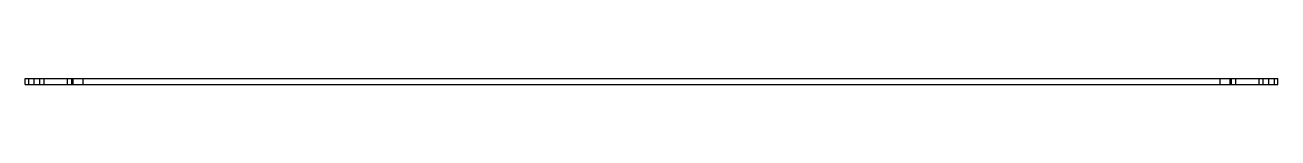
# Model space of a CAD drawing. Header units: millimetres. Extents: x 76 to 626, y 480 to 482.
import ezdxf

# ---------------------------------------------------------------- set-up
doc = ezdxf.new("R2010")
doc.units = ezdxf.units.MM
doc.header["$LTSCALE"] = 63.127075
doc.layers.get('0').update_dxf_attribs({"linetype": 'CONTINUOUS'})

msp = doc.modelspace()

# ---------------------------------------------------------------- linework, layer by layer
at = {"color": 7, "linetype": 'CONTINUOUS'}
for p, q in [((76.26, 480), (76.26, 482.5)), ((76.26, 482.5), (626.26, 482.5)), ((76.26, 480), (626.26, 480)), ((77.76, 482.5), (77.76, 480)), ((80.26, 480), (80.26, 482.5)), ((82.78, 480), (82.78, 482.5)), ((84.52, 482.5), (84.52, 480)), ((94.76, 482.5), (94.76, 480)), ((96.76, 480), (96.76, 482.5)), ((97.26, 482.5), (97.26, 480)), ((101.76, 480), (101.76, 482.5)), ((600.76, 482.5), (600.76, 480)), ((605.26, 480), (605.26, 482.5)), ((605.76, 482.5), (605.76, 480)), ((607.76, 480), (607.76, 482.5)), ((618.01, 480), (618.01, 482.5)), ((619.75, 480), (619.75, 482.5)), ((622.26, 480), (622.26, 482.5)), ((624.76, 480), (624.76, 482.5)), ((626.26, 480), (626.26, 482.5))]:
    msp.add_line(p, q, dxfattribs=at)

doc.saveas('drawing.dxf')
